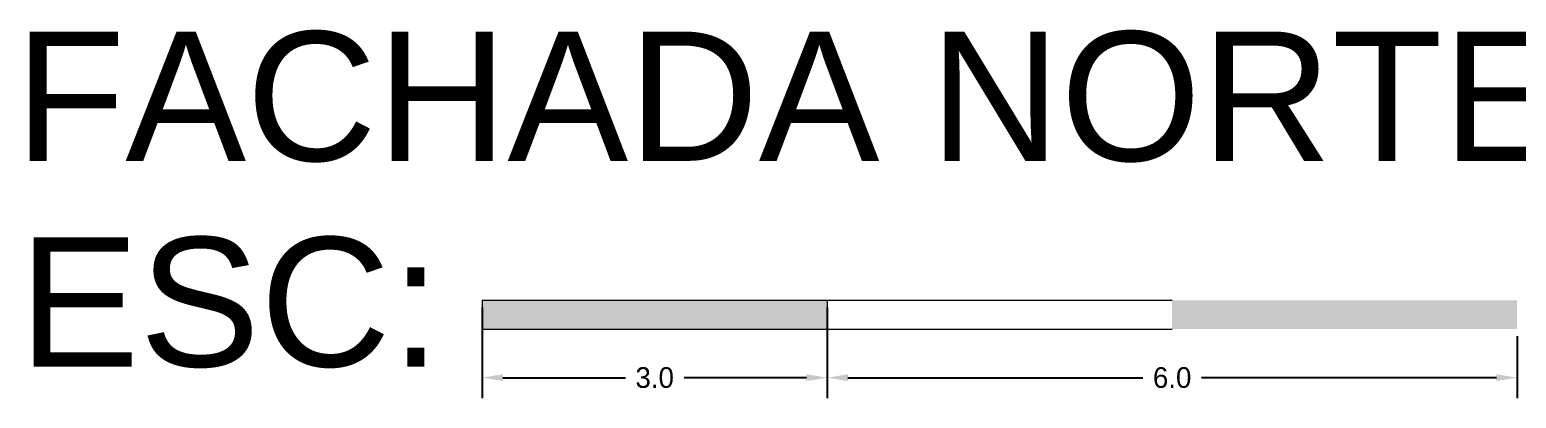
# Model space of a CAD drawing. Header units: metres. Extents: x -57 to 501, y 45 to 307.
# Drawn here: x 61.49 to 74.42, y 231.94 to 235.15 of the extents above; entities that cross this region are included whole.
import ezdxf

# ---------------------------------------------------------------- set-up
doc = ezdxf.new("R2010")
doc.units = ezdxf.units.M
doc.layers.add('Acotación', color=250, linetype='Continuous', lineweight=9)
doc.layers.add('Lámina', color=7, linetype='Continuous', lineweight=30)
doc.styles.add('Anotativo', font='arial.ttf')
doc.dimstyles.get("Standard").update_dxf_attribs({"dimtxt": 0.18, "dimasz": 0.18, "dimexe": 0.18, "dimexo": 0.0625, "dimgap": 0.09, "dimtad": 0, "dimtih": 1, "dimtoh": 1, "dimdec": 1, "dimzin": 0, "dimdsep": 46, "dimtxsty": 'Standard', "dimcen": 0.09, "dimadec": 0, "dimazin": 0, "dimtfac": 1, "dimtdec": 1, "dimtofl": 0, "dimtmove": 0, "dimatfit": 3, "dimfxl": 1, "dimtolj": 1, "dimtzin": 0, "dimarcsym": 0})

# ---------------------------------------------------------------- blocks, each defined once
blk = doc.blocks.new('*D76')
at = {"layer": 'Acotación', "color": 0, "lineweight": -2, "transparency": 16777216}
for p, q in [((65.427, 232.729), (65.427, 231.938)), ((68.427, 232.729), (68.427, 231.938)), ((65.607, 232.118), (66.672, 232.118)), ((68.247, 232.118), (67.182, 232.118))]:
    blk.add_line(p, q, dxfattribs=at)
at = {"layer": 'Acotación', "color": 0, "transparency": 16777216}
for points in [[(65.607, 232.148), (65.607, 232.088), (65.427, 232.118)], [(68.247, 232.148), (68.247, 232.088), (68.427, 232.118)]]:
    blk.add_solid(points, dxfattribs=at)
at = {"layer": 'Defpoints', "color": 0, "transparency": 16777216}
for p in [(65.427, 232.792), (68.427, 232.792), (68.427, 232.118)]:
    blk.add_point(p, dxfattribs=at)
at = {"layer": 'Acotación', "color": 0, "transparency": 16777216, "insert": (66.927, 232.118), "char_height": 0.18, "attachment_point": 5}
blk.add_mtext('\\A1;3.0', dxfattribs=at)
blk = doc.blocks.new('*D77')
at = {"layer": 'Acotación', "color": 0, "lineweight": -2, "transparency": 16777216}
for p, q in [((68.427, 232.479), (68.427, 231.938)), ((74.427, 232.479), (74.427, 231.938)), ((68.607, 232.118), (71.172, 232.118)), ((74.247, 232.118), (71.682, 232.118))]:
    blk.add_line(p, q, dxfattribs=at)
at = {"layer": 'Acotación', "color": 0, "transparency": 16777216}
for points in [[(68.607, 232.148), (68.607, 232.088), (68.427, 232.118)], [(74.247, 232.148), (74.247, 232.088), (74.427, 232.118)]]:
    blk.add_solid(points, dxfattribs=at)
at = {"layer": 'Defpoints', "color": 0, "transparency": 16777216}
for p in [(68.427, 232.542), (74.427, 232.542), (74.427, 232.118)]:
    blk.add_point(p, dxfattribs=at)
at = {"layer": 'Acotación', "color": 0, "transparency": 16777216, "insert": (71.427, 232.118), "char_height": 0.18, "attachment_point": 5}
blk.add_mtext('\\A1;6.0', dxfattribs=at)

msp = doc.modelspace()

# ---------------------------------------------------------------- hatches: boundary and pattern name
at = {"layer": 'Acotación'}
h = msp.add_hatch(color=256, dxfattribs=at)
h.dxf.hatch_style = 1
h.paths.add_polyline_path([(68.427, 232.792), (65.427, 232.792), (65.427, 232.542), (68.427, 232.542)])
h.paths.add_polyline_path([(74.427, 232.792), (71.427, 232.792), (71.427, 232.542), (74.427, 232.542)])

# ---------------------------------------------------------------- linework, layer by layer
for p, q in [((65.427, 232.792), (68.427, 232.792)), ((65.427, 232.792), (65.427, 232.542)), ((68.427, 232.792), (71.427, 232.792)), ((68.427, 232.792), (68.427, 232.542)), ((65.427, 232.542), (68.427, 232.542)), ((68.427, 232.542), (71.427, 232.542))]:
    msp.add_line(p, q, dxfattribs=at)

# ---------------------------------------------------------------- texts
at = {"layer": 'Lámina', "color": 7, "linetype": 'Continuous', "style": 'Anotativo'}
for s, height, p in [('FACHADA NORTE BLOQUE CULTURAL', 1.12652, (61.363, 234.007)), ('ESC:', 1.1265, (61.396, 232.215))]:
    msp.add_text(s, height=height, dxfattribs=at).set_placement(p)

# ---------------------------------------------------------------- dimensions: what is measured, and where the dimension line sits
at = {"layer": 'Acotación'}
for base, p1, p2, picture, middle in [((68.427, 232.118), (65.427, 232.792), (68.427, 232.792), '*D76', (66.927, 232.118)), ((74.427, 232.118), (68.427, 232.542), (74.427, 232.542), '*D77', (71.427, 232.118))]:
    dim = msp.add_linear_dim(base=base, p1=p1, p2=p2, dimstyle='Standard', dxfattribs=at)
    dim.commit()
    dim.dimension.update_dxf_attribs({"geometry": picture, "text_midpoint": middle})

doc.saveas('drawing.dxf')
